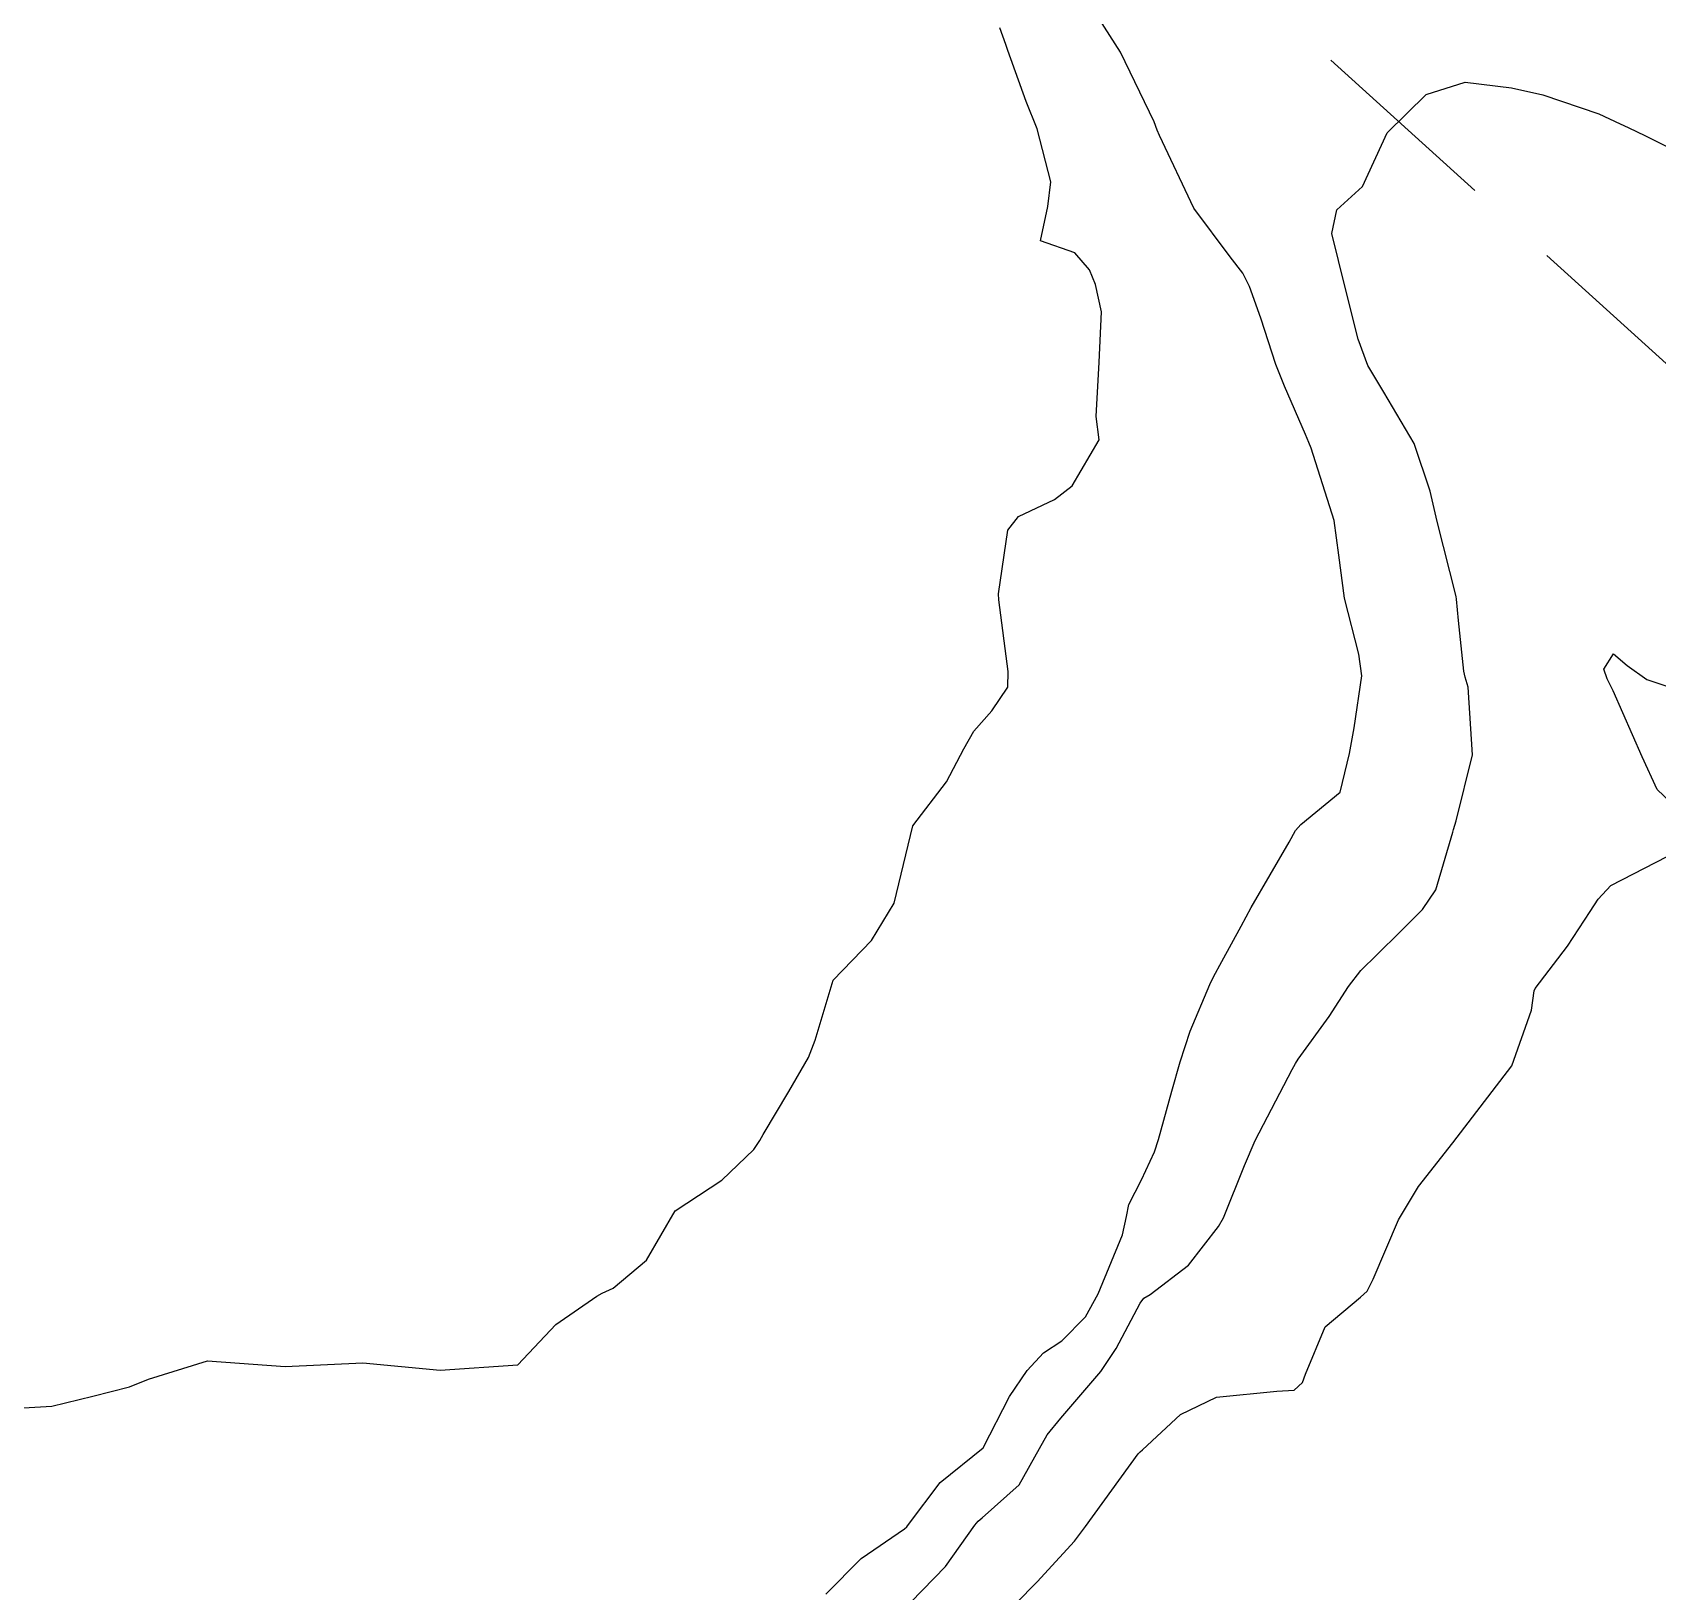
# Model space of a CAD drawing. Header units: metres. Extents: x 298520 to 308411, y 7433745 to 7450750.
# Drawn here: x 301340.35 to 301382.21, y 7442933.14 to 7442973.3 of the extents above; entities that cross this region are included whole.
import ezdxf

# ---------------------------------------------------------------- set-up
doc = ezdxf.new("R2010")
doc.units = ezdxf.units.M
doc.header["$LTSCALE"] = 10
doc.linetypes.add('DASHED', pattern=[0.75, 0.5, -0.25])
for name, color, linetype in [('Curvas de Nivel 1m', 11, 'Continuous'), ('Curvas de Nivel 5m', 15, 'Continuous'), ('Vias Secundárias', 230, 'DASHED')]:
    doc.layers.add(name, color=color, linetype=linetype)

msp = doc.modelspace()

# ---------------------------------------------------------------- linework, layer by layer
at = {"layer": 'Curvas de Nivel 1m', "flags": 128}
for points, elevation in [([(301360.786, 7442933.066), (301361.69, 7442933.986), (301362.811, 7442934.748), (301362.872, 7442934.8), (301362.914, 7442934.859), (301363.727, 7442935.948), (301364.833, 7442936.84), (301365.517, 7442938.162), (301365.972, 7442938.829), (301366.395, 7442939.289), (301366.865, 7442939.592), (301367.472, 7442940.213), (301367.798, 7442940.806), (301368.423, 7442942.322), (301368.533, 7442942.796), (301368.591, 7442943.111), (301368.917, 7442943.742), (301369.249, 7442944.465), (301369.353, 7442944.786), (301369.698, 7442946.03), (301369.913, 7442946.78), (301370.169, 7442947.57), (301370.679, 7442948.773), (301370.775, 7442948.973), (301370.982, 7442949.372), (301371.48, 7442950.278), (301371.741, 7442950.759), (301372.72, 7442952.444), (301372.887, 7442952.742), (301373.024, 7442952.894), (301374.033, 7442953.73), (301374.276, 7442954.728), (301374.393, 7442955.386), (301374.596, 7442956.725), (301374.517, 7442957.288), (301374.145, 7442958.729), (301374.002, 7442959.838), (301373.876, 7442960.732), (301373.287, 7442962.593), (301373.23, 7442962.739), (301373.145, 7442962.948), (301372.604, 7442964.195), (301372.379, 7442964.752), (301371.992, 7442965.947), (301371.696, 7442966.762), (301371.53, 7442967.099), (301371.2, 7442967.527), (301370.263, 7442968.779), (301369.382, 7442970.647), (301369.324, 7442970.789), (301369.245, 7442970.998), (301368.377, 7442972.799), (301367.28, 7442974.519)], 691), ([(301362.97, 7442932.858), (301363.866, 7442933.78), (301364.624, 7442934.842), (301364.705, 7442934.95), (301364.815, 7442935.038), (301365.768, 7442935.886), (301366.292, 7442936.825), (301366.483, 7442937.177), (301366.841, 7442937.6), (301367.868, 7442938.805), (301368.267, 7442939.394), (301368.879, 7442940.561), (301368.978, 7442940.692), (301369.14, 7442940.787), (301370.126, 7442941.542), (301370.901, 7442942.54), (301371.026, 7442942.768), (301371.57, 7442944.114), (301371.841, 7442944.756), (301372.795, 7442946.586), (301372.882, 7442946.741), (301372.954, 7442946.851), (301373.749, 7442947.948), (301374.252, 7442948.727), (301374.564, 7442949.139), (301374.985, 7442949.545), (301375.579, 7442950.13), (301376.155, 7442950.708), (301376.496, 7442951.217), (301376.941, 7442952.701), (301376.957, 7442952.767), (301377.026, 7442952.988), (301377.44, 7442954.694), (301377.332, 7442956.433), (301377.256, 7442956.697), (301377.224, 7442956.847), (301377.087, 7442958.153), (301377.034, 7442958.701), (301377.022, 7442958.773), (301376.536, 7442960.706), (301376.354, 7442961.485), (301375.937, 7442962.712), (301375.156, 7442964.039), (301374.751, 7442964.724), (301374.494, 7442965.406), (301374.167, 7442966.73), (301373.818, 7442968.123), (301373.946, 7442968.733), (301374.609, 7442969.339), (301375.243, 7442970.72), (301376.254, 7442971.709), (301377.256, 7442972.02), (301378.451, 7442971.879), (301379.253, 7442971.693), (301380.698, 7442971.206), (301381.246, 7442970.95), (301381.457, 7442970.858), (301381.904, 7442970.64), (301383.233, 7442969.981)], 692), ([(301383.027, 7442953.022), (301382.204, 7442953.802), (301381.819, 7442954.638), (301381.068, 7442956.343), (301380.913, 7442956.652), (301380.83, 7442956.897), (301381.079, 7442957.297), (301381.428, 7442956.996), (301381.933, 7442956.637), (301383.067, 7442956.252)], 693), ([(301365.679, 7442932.831), (301366.23, 7442933.387), (301366.801, 7442934.009), (301367.188, 7442934.433), (301367.477, 7442934.81), (301368.832, 7442936.68), (301368.885, 7442936.737), (301368.938, 7442936.789), (301369.924, 7442937.697), (301370.847, 7442938.142), (301372.402, 7442938.3), (301372.849, 7442938.32), (301373.064, 7442938.524), (301373.145, 7442938.737), (301373.645, 7442939.959), (301374.555, 7442940.723), (301374.73, 7442940.876), (301374.888, 7442941.185), (301375.54, 7442942.714), (301376.051, 7442943.574), (301376.933, 7442944.7), (301378.453, 7442946.678), (301378.967, 7442948.115), (301379.03, 7442948.612), (301379.056, 7442948.669), (301379.891, 7442949.759), (301380.476, 7442950.655), (301380.685, 7442950.974), (301381.01, 7442951.325), (301382.462, 7442952.073)], 693)]:
    msp.add_lwpolyline(points, dxfattribs=dict(at, elevation=elevation))
at = {"layer": 'Curvas de Nivel 5m', "elevation": 690, "flags": 128}
msp.add_lwpolyline([(301340.114, 7442937.868), (301340.841, 7442937.911), (301341.897, 7442938.168), (301342.846, 7442938.412), (301343.336, 7442938.607), (301344.853, 7442939.08), (301346.852, 7442938.933), (301348.853, 7442939.03), (301350.851, 7442938.841), (301352.853, 7442938.98), (301353.827, 7442940.012), (301354.88, 7442940.749), (301355.02, 7442940.82), (301355.306, 7442940.956), (301356.161, 7442941.676), (301356.903, 7442942.94), (301358.106, 7442943.731), (301358.927, 7442944.526), (301359.084, 7442944.755), (301359.17, 7442944.908), (301359.829, 7442946.016), (301360.336, 7442946.896), (301360.507, 7442947.345), (301360.973, 7442948.89), (301361.956, 7442949.908), (301362.544, 7442950.867), (301363.023, 7442952.86), (301363.895, 7442953.997), (301364.341, 7442954.847), (301364.596, 7442955.306), (301365.063, 7442955.823), (301365.473, 7442956.432), (301365.484, 7442956.836), (301365.242, 7442958.688), (301365.233, 7442958.839), (301365.469, 7442960.485), (301365.751, 7442960.834), (301366.678, 7442961.274), (301367.131, 7442961.619), (301367.828, 7442962.81), (301367.749, 7442963.411), (301367.824, 7442964.81), (301367.884, 7442966.108), (301367.729, 7442966.812), (301367.573, 7442967.191), (301367.201, 7442967.63), (301366.313, 7442967.933), (301366.507, 7442968.821), (301366.584, 7442969.459), (301366.224, 7442970.825), (301365.948, 7442971.528), (301365.473, 7442972.837), (301365.425, 7442972.998), (301365.269, 7442973.421)], dxfattribs=at)
at = {"layer": 'Vias Secundárias'}
for points in [[(301465.55, 7442973.319, 0), (301478.59, 7442967.28, -0.011668)], [(301365.926, 7443051.31), (301361.641, 7443047.164, -0.054813), (301358.724, 7443044.902, 0.006609), (301351.862, 7443040.571, 0.016229), (301345.72, 7443036.289, 0.014749), (301342.252, 7443033.537, 0.144172), (301337.722, 7443026.684, 0.107288), (301337.126, 7443019.615, 0.052574), (301339.053, 7443011.558, 0.109332), (301341.355, 7443007.868), (301346.132, 7443001.334), (301362.672, 7442982.652), (301388.832, 7442958.987)]]:
    msp.add_lwpolyline(points, format="xyb", dxfattribs=at)

doc.saveas('drawing.dxf')
